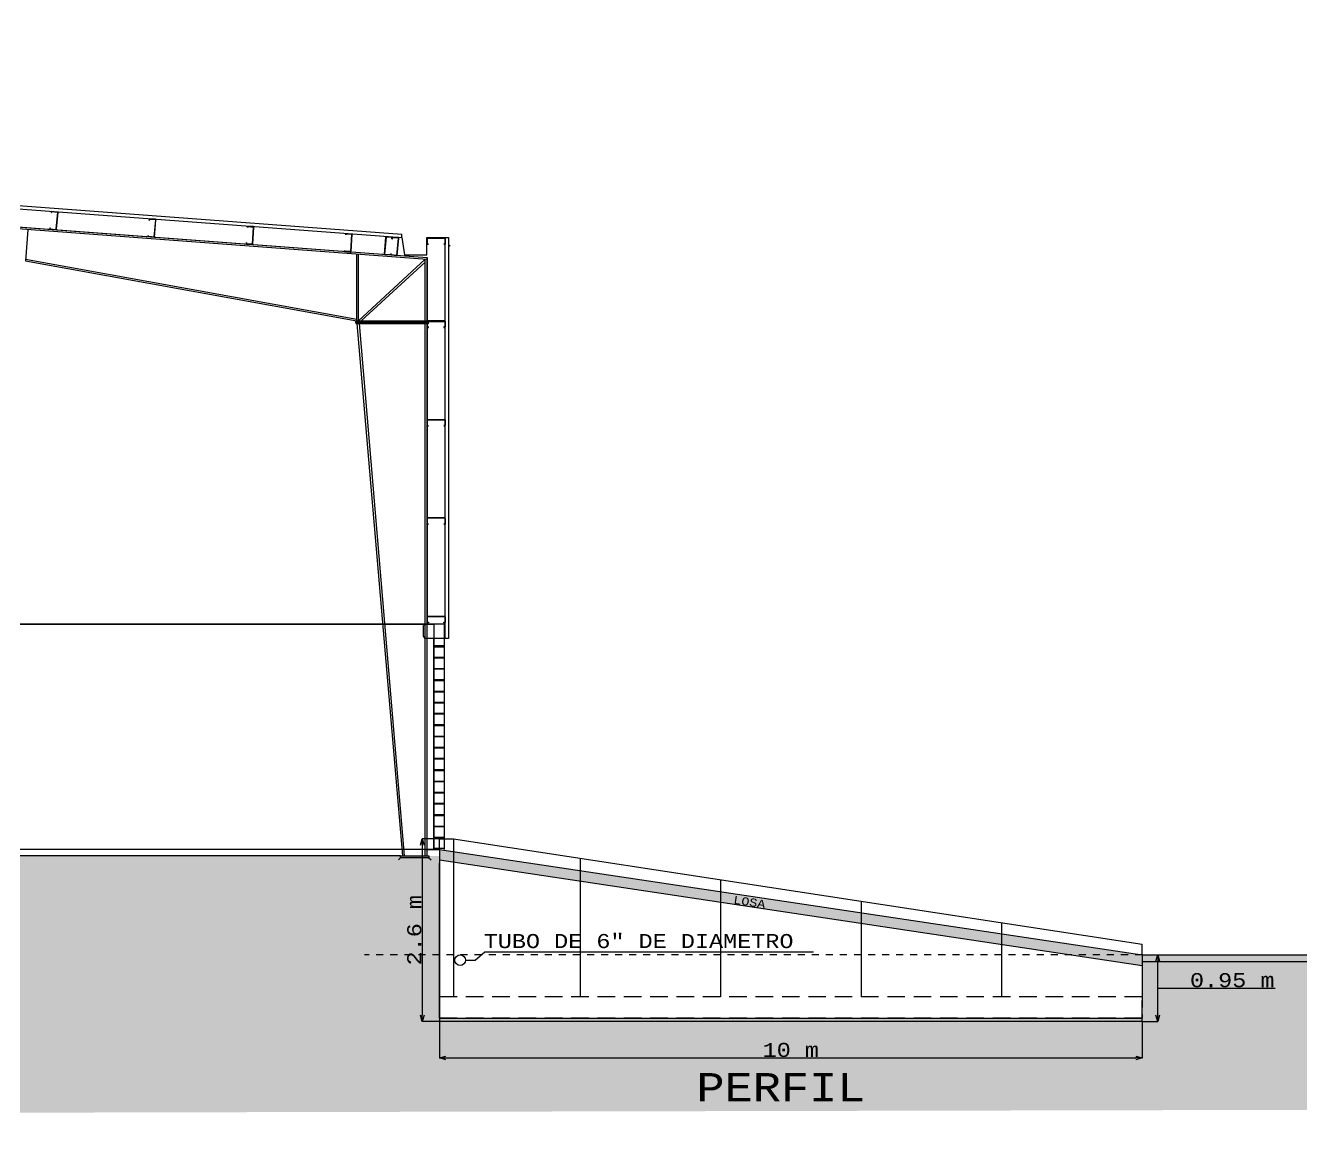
# Model space of a CAD drawing. Header units: metres. Extents: x 851 to 969, y 753 to 824.
# Drawn here: x 934.24 to 952.4, y 797.04 to 812.69 of the extents above; entities that cross this region are included whole.
import ezdxf

# ---------------------------------------------------------------- set-up
doc = ezdxf.new("R2010")
doc.units = ezdxf.units.M
doc.linetypes.add('DASHED2', pattern=[0.375, 0.25, -0.125])
for name, color, linetype in [('1- 09', 2, 'Continuous'), ('1- 1', 1, 'Continuous'), ('1- 2', 223, 'Continuous'), ('1- 3', 3, 'Continuous'), ('hatch', 9, 'Continuous')]:
    doc.layers.add(name, color=color, linetype=linetype)
doc.layers.add('2', color=223, linetype='Continuous', lineweight=5)
doc.layers.add('3', color=3, linetype='Continuous', lineweight=30)
doc.styles.get("Standard").update_dxf_attribs({"font": 'cour.ttf', "height": 0.2})
doc.dimstyles.new('ISO-25 (Metros)', dxfattribs={"dimscale": 0.001, "dimtxt": 0.2, "dimasz": 90, "dimexe": 1.25, "dimexo": 0.625, "dimtad": 1, "dimtoh": 1, "dimdsep": 46, "dimtxsty": 'Standard', "dimblk": 'OPEN30', "dimcen": 2.5, "dimclrd": 220, "dimclre": 220, "dimclrt": 220, "dimadec": 0, "dimazin": 0, "dimtfac": 1, "dimtmove": 1, "dimatfit": 3, "dimfxl": 1, "dimarcsym": 0})

# ---------------------------------------------------------------- blocks, each defined once
blk = doc.blocks.new('_Open30')
at = {"color": 0, "linetype": 'ByBlock', "lineweight": -2}
for p, q in [((-1, 0.27), (0, 0)), ((0, 0), (-1, -0.27)), ((0, 0), (-1, 0))]:
    blk.add_line(p, q, dxfattribs=at)
blk = doc.blocks.new('*D9')
at = {"color": 220, "lineweight": -2, "transparency": 16777216}
for p, q in [((940.129, 798.519), (940.129, 798)), ((950.129, 798.519), (950.129, 798)), ((940.219, 798.001), (950.039, 798.001))]:
    blk.add_line(p, q, dxfattribs=at)
at = {"layer": 'Defpoints', "color": 0, "transparency": 16777216}
for p in [(940.129, 798.519), (950.129, 798.519), (950.129, 798.001)]:
    blk.add_point(p, dxfattribs=at)
at = {"color": 220, "lineweight": -2, "transparency": 16777216, "xscale": 0.09, "yscale": 0.09, "zscale": 0.09, "rotation": 180}
blk.add_blockref('_Open30', (940.129, 798.001), dxfattribs=at)
at = {"color": 220, "lineweight": -2, "transparency": 16777216, "xscale": 0.09, "yscale": 0.09, "zscale": 0.09}
blk.add_blockref('_Open30', (950.129, 798.001), dxfattribs=at)
at = {"color": 220, "transparency": 16777216, "insert": (945.129, 798.114), "char_height": 0.2, "attachment_point": 5}
blk.add_mtext('10 m', dxfattribs=at)
blk = doc.blocks.new('*D10')
at = {"color": 220, "lineweight": -2, "transparency": 16777216}
for p, q in [((940.128, 801.119), (939.883, 801.119)), ((939.884, 801.029), (939.884, 798.609)), ((940.128, 798.519), (939.883, 798.519))]:
    blk.add_line(p, q, dxfattribs=at)
at = {"layer": 'Defpoints', "color": 0, "transparency": 16777216}
for p in [(940.129, 801.119), (939.884, 798.519), (940.129, 798.519)]:
    blk.add_point(p, dxfattribs=at)
at = {"color": 220, "lineweight": -2, "transparency": 16777216, "xscale": 0.09, "yscale": 0.09, "zscale": 0.09}
for p, rotation in [((939.884, 801.119), 90), ((939.884, 798.519), 270)]:
    blk.add_blockref('_Open30', p, dxfattribs=dict(at, rotation=rotation))
at = {"color": 220, "transparency": 16777216, "insert": (939.771, 799.819), "char_height": 0.2, "attachment_point": 5, "rotation": 90}
blk.add_mtext('2.6 m', dxfattribs=at)
blk = doc.blocks.new('*D28')
at = {"color": 220, "lineweight": -2, "transparency": 16777216}
for p, q in [((950.13, 799.469), (950.352, 799.469)), ((950.351, 798.609), (950.351, 799.379)), ((950.351, 798.994), (950.802, 798.994)), ((950.802, 798.994), (952.022, 798.994)), ((950.13, 798.519), (950.352, 798.519))]:
    blk.add_line(p, q, dxfattribs=at)
at = {"layer": 'Defpoints', "color": 0, "transparency": 16777216}
for p in [(950.129, 799.469), (950.351, 799.469), (950.129, 798.519)]:
    blk.add_point(p, dxfattribs=at)
at = {"color": 220, "lineweight": -2, "transparency": 16777216, "xscale": 0.09, "yscale": 0.09, "zscale": 0.09}
for p, rotation in [((950.351, 799.469), 90), ((950.351, 798.519), 270)]:
    blk.add_blockref('_Open30', p, dxfattribs=dict(at, rotation=rotation))
at = {"color": 220, "transparency": 16777216, "insert": (951.412, 799.107), "char_height": 0.2, "attachment_point": 5}
blk.add_mtext('0.95 m', dxfattribs=at)

msp = doc.modelspace()

# ---------------------------------------------------------------- hatches: boundary and pattern name
at = {"linetype": 'DASHED2', "true_color": 0x636466}
h = msp.add_hatch(dxfattribs=at)
h.set_pattern_fill('AR-CONC', color=251, scale=0.0001, angle=20)
h.set_pattern_definition([(70, (0, 0), (0.01766490774, 0.00473329855), [0.001905, -0.020955]), (15, (0, 0), (-0.00984632726, 0.01674807476), [0.001524, -0.01676405842]), (120.4514447, (0.001472, 0.000394), (0.0078185807, 0.02148137256), [0.00161900088, -0.01780902446]), (66.1842, (-0.001737, 0.004774), (0.02691102974, 0.0053207627), [0.0028575, -0.0314325]), (116.6355576, (0.000505, 0.005217), (0.01384621943, 0.03137014994), [0.0024285023, -0.0267135608]), (11.1841512, (-0.001737, 0.004774), (0.01384621943, 0.03137014994), [0.0022859967, -0.0251459732]), (41, (0.001084, 0.004449), (0.01774476824, -0.00442426763), [0.001905, -0.020955]), (346, (0.001084, 0.004449), (-0.00049210846, 0.01942176112), [0.001524, -0.016764]), (91.451445, (0.002562, 0.00408), (0.01725265972, 0.01499749357), [0.00161900088, -0.01780899376]), (57.5, (0, 0), (-0.002601718883, 0.00805121106), [0, -0.0165608, 0, -0.017018, 0, -0.0168275]), (27.5, (0, 0), (0.00285261692, 0.011699261745), [0, -0.0097028, 0, -0.0161798, 0, -0.0064135]), (347.5, (-0.0053226, -0.001937), (0.012937282757, 0.004099145634), [0, -0.00635, 0, -0.019812, 0, -0.026289]), (337.5, (-0.00771, -0.002806), (0.01304995266, 0.00745562498), [0, -0.008255, 0, -0.0131572, 0, -0.018669])])
h.paths.add_polyline_path([(940.129, 800.969), (940.129, 800.819), (950.129, 799.319), (950.129, 799.369), (950.129, 799.469)])
h = msp.add_hatch()
h.set_pattern_fill('AR-CONC', color=32, scale=0.005, angle=45)
edge = h.paths.add_edge_path()
edge.add_spline(control_points=[(916.898, 800.851), (916.898, 800.851), (916.946, 800.748), (916.946, 800.748), (916.946, 800.748), (916.97, 800.661), (916.97, 800.661)], knot_values=[10.00002, 10.00002, 10.00002, 10.00002, 11.00002, 11.00002, 11.00002, 12, 12, 12, 12], degree=3, periodic=0)
edge.add_line((916.988, 800.656), (916.97, 800.639))
edge.add_spline(control_points=[(916.97, 800.661), (916.986, 800.592), (916.973, 800.481), (916.948, 800.355)], knot_values=[9.647402, 9.647402, 9.647402, 9.647402, 10, 10, 10, 10], degree=3, periodic=0)
edge.add_spline(control_points=[(916.948, 800.355), (916.901, 800.124), (916.81, 799.842), (916.78, 799.674)], knot_values=[9, 9, 9, 9, 9.647402, 9.647402, 9.647402, 9.647402], degree=3, periodic=0)
edge.add_spline(control_points=[(916.78, 799.674), (916.78, 799.674), (916.78, 799.667), (916.78, 799.658)], knot_values=[8.647116, 8.647116, 8.647116, 8.647116, 9, 9, 9, 9], degree=3, periodic=0)
edge.add_spline(control_points=[(916.78, 799.619), (916.78, 799.619), (916.788, 799.595), (916.788, 799.595)], knot_values=[7.00001, 7.00001, 7.00001, 7.00001, 7.99999, 7.99999, 7.99999, 7.99999], degree=3, periodic=0)
edge.add_spline(control_points=[(916.788, 799.595), (916.8, 799.499), (916.791, 799.401), (916.733, 799.319)], knot_values=[6, 6, 6, 6, 7, 7, 7, 7], degree=3, periodic=0)
edge.add_line((916.786, 799.396), (916.749, 799.358))
edge.add_spline(control_points=[(916.788, 799.595), (916.8, 799.499), (916.791, 799.401), (916.733, 799.319)], knot_values=[6, 6, 6, 6, 7, 7, 7, 7], degree=3, periodic=0)
edge.add_spline(control_points=[(916.733, 799.319), (916.733, 799.319), (916.709, 799.279), (916.709, 799.279), (916.709, 799.279), (916.709, 799.279), (916.709, 799.279)], knot_values=[4.99999, 4.99999, 4.99999, 4.99999, 5.99999, 5.99999, 5.99999, 6, 6, 6, 6], degree=3, periodic=0)
edge.add_spline(control_points=[(916.709, 799.279), (916.709, 799.279), (916.693, 799.24), (916.693, 799.24)], knot_values=[4.00001, 4.00001, 4.00001, 4.00001, 4.99999, 4.99999, 4.99999, 4.99999], degree=3, periodic=0)
edge.add_spline(control_points=[(916.693, 799.24), (916.603, 799.096), (916.626, 799.007), (916.567, 798.86)], knot_values=[3, 3, 3, 3, 4, 4, 4, 4], degree=3, periodic=0)
edge.add_line((916.592, 798.933), (916.587, 798.928))
edge.add_spline(control_points=[(916.693, 799.24), (916.603, 799.096), (916.626, 799.007), (916.567, 798.86)], knot_values=[3, 3, 3, 3, 4, 4, 4, 4], degree=3, periodic=0)
edge.add_spline(control_points=[(916.543, 798.781), (916.543, 798.781), (916.503, 798.679), (916.503, 798.679)], knot_values=[1.00001, 1.00001, 1.00001, 1.00001, 1.99999, 1.99999, 1.99999, 1.99999], degree=3, periodic=0)
edge.add_spline(control_points=[(916.503, 798.679), (916.503, 798.679), (916.448, 798.552), (916.448, 798.552)], knot_values=[0.00001, 0.00001, 0.00001, 0.00001, 0.99999, 0.99999, 0.99999, 0.99999], degree=3, periodic=0)
edge.add_line((916.424, 798.497), (913.273, 798.497))
edge.add_line((913.273, 798.497), (913.273, 798.57))
edge.add_spline(control_points=[(913.225, 798.679), (913.225, 798.679), (913.281, 798.552), (913.281, 798.552)], knot_values=[0, 0, 0, 0, 0.99999, 0.99999, 0.99999, 0.99999], degree=3, periodic=0)
edge.add_spline(control_points=[(913.162, 798.86), (913.162, 798.86), (913.186, 798.781), (913.186, 798.781), (913.186, 798.781), (913.186, 798.781), (913.186, 798.781)], knot_values=[1.99999, 1.99999, 1.99999, 1.99999, 2.99999, 2.99999, 2.99999, 3, 3, 3, 3], degree=3, periodic=0)
edge.add_spline(control_points=[(913.162, 798.86), (913.107, 798.989), (913.125, 799.057), (913.087, 799.149)], knot_values=[3, 3, 3, 3, 3.769896, 3.769896, 3.769896, 3.769896], degree=3, periodic=0)
edge.add_spline(control_points=[(913.087, 799.149), (913.076, 799.176), (913.06, 799.206), (913.036, 799.24)], knot_values=[3.769896, 3.769896, 3.769896, 3.769896, 4, 4, 4, 4], degree=3, periodic=0)
edge.add_line((912.989, 799.312), (912.996, 799.319))
edge.add_spline(control_points=[(912.996, 799.319), (912.942, 799.409), (912.919, 799.494), (912.949, 799.595)], knot_values=[6.000083, 6.000083, 6.000083, 6.000083, 7, 7, 7, 7], degree=3, periodic=0)
edge.add_line((912.92, 799.503), (912.945, 799.528))
edge.add_spline(control_points=[(912.996, 799.319), (912.942, 799.409), (912.919, 799.494), (912.949, 799.595)], knot_values=[6.000083, 6.000083, 6.000083, 6.000083, 7, 7, 7, 7], degree=3, periodic=0)
edge.add_spline(control_points=[(912.949, 799.595), (912.949, 799.595), (912.949, 799.674), (912.949, 799.674)], knot_values=[7.00001, 7.00001, 7.00001, 7.00001, 8, 8, 8, 8], degree=3, periodic=0)
edge.add_spline(control_points=[(912.949, 799.674), (912.944, 799.706), (912.936, 799.741), (912.928, 799.779)], knot_values=[8, 8, 8, 8, 8.118448, 8.118448, 8.118448, 8.118448], degree=3, periodic=0)
edge.add_spline(control_points=[(912.928, 799.779), (912.912, 799.844), (912.893, 799.917), (912.873, 799.993)], knot_values=[8.118448, 8.118448, 8.118448, 8.118448, 8.322749, 8.322749, 8.322749, 8.322749], degree=3, periodic=0)
edge.add_spline(control_points=[(912.873, 799.993), (912.834, 800.136), (912.793, 800.289), (912.77, 800.419)], knot_values=[8.322749, 8.322749, 8.322749, 8.322749, 8.708973, 8.708973, 8.708973, 8.708973], degree=3, periodic=0)
edge.add_spline(control_points=[(912.759, 800.661), (912.746, 800.603), (912.752, 800.517), (912.77, 800.419)], knot_values=[8.708973, 8.708973, 8.708973, 8.708973, 9, 9, 9, 9], degree=3, periodic=0)
edge.add_spline(control_points=[(912.831, 800.851), (912.831, 800.851), (912.783, 800.748), (912.783, 800.748), (912.783, 800.748), (912.759, 800.661), (912.759, 800.661)], knot_values=[9.00002, 9.00002, 9.00002, 9.00002, 10.00002, 10.00002, 10.00002, 11, 11, 11, 11], degree=3, periodic=0)
edge.add_line((912.841, 800.875), (860.287, 800.875))
edge.add_line((860.287, 800.875), (860.287, 799.571))
edge.add_line((860.287, 799.571), (862.791, 799.571))
edge.add_line((862.791, 799.571), (862.791, 798.568))
edge.add_line((862.791, 798.568), (859.584, 798.568))
edge.add_line((859.584, 798.568), (859.584, 799.469))
edge.add_line((859.584, 799.469), (850.728, 799.469))
edge.add_line((850.728, 799.469), (850.728, 797.041))
edge.add_line((850.728, 797.041), (955.205, 797.269))
edge.add_line((955.205, 797.269), (955.205, 799.369))
edge.add_line((955.205, 799.369), (950.129, 799.369))
edge.add_line((950.129, 799.369), (950.129, 799.069))
edge.add_line((950.129, 799.069), (950.129, 798.769))
edge.add_line((950.129, 798.769), (950.129, 798.519))
edge.add_line((950.129, 798.519), (940.129, 798.519))
edge.add_line((940.129, 798.519), (940.129, 799.069))
edge.add_line((940.129, 799.069), (940.129, 799.469))
edge.add_line((940.129, 799.469), (940.129, 799.869))
edge.add_line((940.129, 799.869), (940.129, 800.875))
edge.add_line((940.129, 800.875), (939.426, 800.875))
edge.add_line((939.426, 800.875), (916.938, 800.875))
edge.add_line((916.938, 800.875), (916.903, 800.84))
edge = h.paths.add_edge_path(flags=16)
edge.add_spline(control_points=[(886.772, 799.595), (886.786, 799.453), (886.792, 799.455), (886.717, 799.319)], knot_values=[6, 6, 6, 6, 7, 7, 7, 7], degree=3, periodic=0)
edge.add_line((886.736, 799.362), (886.78, 799.406))
edge = h.paths.add_edge_path(flags=16)
edge.add_spline(control_points=[(883.21, 798.679), (883.21, 798.679), (883.265, 798.552), (883.265, 798.552)], knot_values=[0, 0, 0, 0, 0.99999, 0.99999, 0.99999, 0.99999], degree=3, periodic=0)
edge.add_line((883.265, 798.552), (883.257, 798.552))
edge.add_line((883.257, 798.552), (883.257, 798.537))
edge.add_line((883.257, 798.537), (883.265, 798.537))
edge.add_line((883.265, 798.537), (883.27, 798.541))
h.paths.add_polyline_path([(883.597, 798.568), (883.597, 798.608), (883.557, 798.568)], flags=17)
h.paths.add_polyline_path([(885.2, 800.819), (884.545, 800.819), (884.545, 800.819), (884.497, 800.774), (884.497, 798.868), (883.857, 798.868), (884.497, 799.508), (884.497, 800.835), (884.481, 800.819), (884.545, 800.819), (884.576, 800.851), (884.576, 800.875), (885.129, 800.875), (885.245, 800.785), (885.2, 800.74)], flags=16)
at = {"true_color": 0x000000}
h = msp.add_hatch(dxfattribs=at)
h.set_pattern_fill('CORK', color=18, scale=0.007)
h.set_pattern_definition([(0, (-10.974125, -0.01), (0, 0.022225), []), (135, (-10.96301, -0.021113), (-0.0444500192, -0.0444500192), [0.03143091, -0.03143091]), (135, (-10.957456, -0.021113), (-0.0444500192, -0.0444500192), [0.03143091, -0.03143091]), (135, (-10.9519, -0.021113), (-0.0444500192, -0.0444500192), [0.03143091, -0.03143091])])
h.paths.add_polyline_path([(958.422, 799.369), (958.422, 799.469), (950.129, 799.469), (950.129, 799.369)])
at = {"true_color": 0x939598}
h = msp.add_hatch(dxfattribs=at)
h.set_pattern_fill('CLAY', color=252, scale=0.004)
h.set_pattern_definition([(0, (0, -0.2), (0, 0.01905), []), (0, (0, -0.196825), (0, 0.01905), []), (0, (0, -0.19365), (0, 0.01905), []), (0, (0, -0.1873), (0, 0.01905), [0.01905, -0.0127])])
h.paths.add_polyline_path([(950.129, 798.569), (940.129, 798.569), (940.129, 798.519), (950.129, 798.519)])

# ---------------------------------------------------------------- linework, layer by layer
for p, q in [((940.129, 800.969), (940.129, 801.119)), ((940.129, 801.119), (940.329, 801.119)), ((940.329, 801.119), (950.129, 799.619)), ((942.129, 800.844), (942.129, 798.869)), ((944.129, 800.538), (944.129, 798.869)), ((946.129, 800.232), (946.129, 798.869)), ((948.129, 799.926), (948.129, 798.869)), ((950.129, 799.469), (950.129, 799.619)), ((950.129, 799.469), (958.422, 799.469)), ((958.422, 799.369), (950.129, 799.369)), ((950.129, 798.519), (940.129, 798.519))]:
    msp.add_line(p, q)
at = {"color": 251, "linetype": 'DASHED2', "ltscale": 150, "true_color": 0x636466, "transparency": 33554559}
msp.add_line((940.329, 801.119), (940.329, 798.869), dxfattribs=at)
at = {"color": 251, "true_color": 0x636466}
for p, q in [((940.129, 800.969), (940.129, 799.469)), ((940.129, 800.969), (950.129, 799.469)), ((940.129, 800.819), (950.129, 799.319)), ((940.129, 799.369), (940.129, 798.769)), ((940.129, 798.719), (940.129, 798.769)), ((950.129, 798.769), (950.129, 798.719))]:
    msp.add_line(p, q, dxfattribs=at)
at = {"color": 7}
for p, q in [((940.129, 800.969), (940.129, 798.569)), ((950.129, 799.469), (950.129, 799.069)), ((950.129, 799.069), (950.129, 798.769)), ((940.129, 798.569), (950.129, 798.569))]:
    msp.add_line(p, q, dxfattribs=at)
at = {"color": 1, "linetype": 'DASHED2', "ltscale": 0.35, "transparency": 33554559}
msp.add_line((950.129, 799.469), (939.063, 799.469), dxfattribs=at)
at = {"transparency": 33554687}
for p, q in [((940.636, 799.393), (940.775, 799.512)), ((940.775, 799.512), (945.45, 799.512)), ((940.499, 799.393), (940.636, 799.393))]:
    msp.add_line(p, q, dxfattribs=at)
at = {"linetype": 'DASHED2'}
for p, q in [((950.129, 799.369), (950.129, 798.569)), ((950.129, 798.869), (940.129, 798.869)), ((950.129, 798.569), (950.129, 798.869)), ((950.129, 798.569), (940.129, 798.569)), ((940.129, 798.568), (940.129, 798.519)), ((950.129, 798.519), (950.129, 798.569))]:
    msp.add_line(p, q, dxfattribs=at)
at = {"color": 5, "transparency": 33554687}
msp.add_circle((940.423, 799.393), 0.0762, dxfattribs=at)
at = {"layer": '1- 09', "lineweight": 25}
for points in [[(934.268, 809.785), (934.236, 809.342)], [(934.236, 809.366), (938.952, 808.513)], [(934.236, 809.342), (938.952, 808.489)], [(938.952, 808.489), (938.952, 809.437)], [(938.976, 808.489), (938.976, 809.437)], [(939.924, 809.366), (938.976, 808.489)], [(939.924, 809.326), (939.015, 808.489)], [(938.936, 808.465), (938.936, 808.489), (939.971, 808.489), (939.971, 808.465), (938.936, 808.465)], [(938.936, 808.489), (938.936, 808.489)], [(938.936, 808.465), (938.936, 808.45), (939.971, 808.45), (939.971, 808.465), (938.936, 808.465)], [(938.936, 808.45), (938.936, 808.45)], [(938.952, 808.45), (939.6, 800.875)], [(938.984, 808.45), (939.624, 800.875)]]:
    msp.add_lwpolyline(points, dxfattribs=at)
at = {"layer": '1- 1', "lineweight": 25}
for points in [[(899.861, 812.691), (939.592, 809.721)], [(899.861, 812.644), (939.592, 809.674), (939.592, 809.721)], [(899.86, 812.391), (939.955, 809.39)], [(899.86, 812.368), (939.955, 809.366)], [(940.208, 803.971), (940.208, 809.674), (940.255, 809.674)], [(940.255, 809.674), (940.255, 803.971), (940.208, 803.971)], [(939.924, 808.489), (939.924, 809.366)], [(939.955, 808.489), (939.955, 809.39)], [(939.924, 800.875), (939.924, 808.45)], [(939.955, 800.875), (939.955, 808.45)], [(940.2, 804.176), (939.924, 804.176), (939.9, 804.153)], [(939.9, 804.003), (939.9, 804.153)], [(940.2, 800.969), (940.2, 804.176)], [(940.2, 803.971), (939.924, 803.971), (939.9, 804.003)], [(940.05, 800.969), (940.05, 803.971)], [(940.05, 803.868), (940.2, 803.868)], [(940.05, 803.853), (940.2, 803.853)], [(940.05, 803.702), (940.2, 803.702)], [(940.05, 803.695), (940.2, 803.695)], [(940.05, 803.544), (940.2, 803.544)], [(940.05, 803.537), (940.2, 803.537)], [(940.05, 803.386), (940.2, 803.386)], [(940.05, 803.371), (940.2, 803.371)], [(940.05, 803.221), (940.2, 803.221)], [(940.05, 803.213), (940.2, 803.213)], [(940.05, 803.063), (940.2, 803.063)], [(940.05, 803.055), (940.2, 803.055)], [(940.05, 802.905), (940.2, 802.905)], [(940.05, 802.897), (940.2, 802.897)], [(940.05, 802.747), (940.2, 802.747)], [(940.05, 802.731), (940.2, 802.731)], [(940.05, 802.581), (940.2, 802.581)], [(940.05, 802.573), (940.2, 802.573)], [(940.05, 802.423), (940.2, 802.423)], [(940.05, 802.415), (940.2, 802.415)], [(940.05, 802.265), (940.2, 802.265)], [(940.05, 802.257), (940.2, 802.257)], [(940.05, 802.107), (940.2, 802.107)], [(940.05, 802.091), (940.2, 802.091)], [(940.05, 801.941), (940.2, 801.941)], [(940.05, 801.933), (940.2, 801.933)], [(940.05, 801.783), (940.2, 801.783)], [(940.05, 801.775), (940.2, 801.775)], [(940.05, 801.625), (940.2, 801.625)], [(940.05, 801.617), (940.2, 801.617)], [(940.05, 801.467), (940.2, 801.467)], [(940.05, 801.451), (940.2, 801.451)], [(940.05, 801.301), (940.2, 801.301)], [(940.05, 801.293), (940.2, 801.293)], [(940.05, 801.143), (940.2, 801.143)], [(940.05, 801.135), (940.2, 801.135)], [(940.05, 800.985), (940.2, 800.985)]]:
    msp.add_lwpolyline(points, dxfattribs=at)
at = {"layer": '1- 2', "lineweight": 25}
for points in [[(934.584, 809.808), (934.584, 809.792), (934.592, 809.792), (934.671, 809.785), (934.671, 809.792), (934.695, 810.037), (934.687, 810.037), (934.608, 810.045), (934.608, 810.037), (934.6, 810.029), (934.608, 810.029), (934.608, 810.037)], [(934.608, 810.045), (934.687, 810.037)], [(934.695, 810.037), (934.671, 809.792)], [(935.982, 809.706), (935.982, 809.69), (935.99, 809.69), (936.069, 809.682), (936.093, 809.927), (936.085, 809.935), (936.006, 809.943), (935.998, 809.935), (935.998, 809.919), (936.006, 809.935), (936.085, 809.935)], [(936.085, 809.927), (936.069, 809.682), (935.99, 809.69)], [(937.404, 809.832), (937.483, 809.824), (937.467, 809.579), (937.38, 809.587), (937.38, 809.603)], [(934.584, 809.792), (934.592, 809.808), (934.584, 809.808)], [(934.671, 809.785), (934.592, 809.792)], [(935.982, 809.69), (935.982, 809.706)], [(938.802, 809.729), (938.881, 809.721), (938.865, 809.476)], [(939.347, 809.437), (939.363, 809.682)], [(939.45, 809.682), (939.371, 809.682), (939.347, 809.437)], [(939.371, 809.69), (939.371, 809.682), (939.363, 809.682)], [(939.371, 809.69), (939.45, 809.682), (939.458, 809.674)], [(939.545, 809.666), (939.521, 809.421), (939.442, 809.429)], [(939.45, 809.682), (939.45, 809.69)], [(939.458, 809.674), (939.45, 809.658), (939.45, 809.674)], [(939.537, 809.666), (939.537, 809.674)], [(939.955, 809.666), (939.955, 809.658)], [(939.955, 809.666), (940.2, 809.666)], [(940.2, 809.658), (940.2, 809.666), (939.955, 809.666)], [(939.971, 809.579), (939.955, 809.579), (939.955, 809.658)], [(939.955, 809.658), (939.955, 809.579), (939.971, 809.579)], [(940.208, 809.658), (940.208, 809.666), (940.2, 809.666)], [(940.208, 809.658), (940.208, 809.579), (940.2, 809.579)], [(940.208, 809.579), (940.208, 809.658)], [(938.778, 809.484), (938.778, 809.492)], [(938.857, 809.476), (938.778, 809.476)], [(940.208, 809.579), (940.208, 809.587)], [(939.347, 809.437), (939.355, 809.429)], [(939.434, 809.445), (939.434, 809.429), (939.355, 809.429)], [(939.434, 809.429), (939.442, 809.445), (939.434, 809.445)], [(940.192, 808.394), (940.2, 808.394), (940.208, 808.402), (940.208, 808.481), (940.2, 808.489), (939.955, 808.489), (939.955, 808.394), (939.971, 808.394), (939.971, 808.402), (939.955, 808.402), (939.955, 808.481), (940.2, 808.481)], [(940.2, 808.402), (940.192, 808.402), (940.192, 808.394)], [(940.208, 808.481), (940.208, 808.402)], [(939.955, 807.004), (939.955, 807.083), (940.2, 807.083)], [(940.2, 806.996), (940.192, 806.996)], [(940.2, 807.004), (940.2, 807.012)], [(940.208, 807.083), (940.208, 807.004)], [(939.955, 805.685), (940.2, 805.685)], [(940.2, 805.677), (940.2, 805.685)], [(940.208, 805.677), (940.208, 805.598)], [(940.2, 805.598), (940.192, 805.598)], [(939.955, 804.2), (939.955, 804.287)], [(939.955, 804.279), (939.955, 804.287), (940.2, 804.287)], [(940.2, 804.279), (939.955, 804.279), (939.955, 804.2), (939.971, 804.2), (939.971, 804.192)], [(939.955, 804.2), (939.955, 804.192)], [(939.971, 804.192), (939.955, 804.192)], [(940.2, 804.192), (940.192, 804.192), (940.192, 804.2), (940.2, 804.2)], [(940.208, 804.279), (940.2, 804.287)], [(940.208, 804.279), (940.208, 804.2), (940.2, 804.192)], [(940.208, 804.2), (940.208, 804.279)], [(940.208, 804.2), (940.208, 804.208)], [(939.592, 800.969), (915.113, 800.969)], [(939.576, 800.875), (860.121, 800.875)]]:
    msp.add_lwpolyline(points, dxfattribs=at)
for points, knots in [([(937.38, 809.603), (937.38, 809.603), (937.38, 809.579), (937.38, 809.579), (937.38, 809.579), (937.467, 809.579), (937.467, 809.579), (937.467, 809.579), (937.483, 809.824), (937.483, 809.824), (937.483, 809.824), (937.483, 809.832), (937.483, 809.832), (937.483, 809.832), (937.396, 809.832), (937.396, 809.832), (937.396, 809.832), (937.396, 809.816), (937.396, 809.816), (937.396, 809.816), (937.396, 809.832), (937.396, 809.832)], [0, 0, 0, 0, 1, 1, 1, 2, 2, 2, 3, 3, 3, 4, 4, 4, 5, 5, 5, 6, 6, 6, 7, 7, 7, 7]), ([(938.778, 809.492), (938.778, 809.492), (938.778, 809.476), (938.778, 809.476), (938.778, 809.476), (938.857, 809.469), (938.857, 809.469), (938.857, 809.469), (938.865, 809.469), (938.865, 809.469), (938.865, 809.469), (938.865, 809.476), (938.865, 809.476), (938.865, 809.476), (938.881, 809.721), (938.881, 809.721), (938.881, 809.721), (938.802, 809.729), (938.802, 809.729), (938.802, 809.729), (938.794, 809.729), (938.794, 809.729), (938.794, 809.729), (938.794, 809.713), (938.794, 809.713), (938.794, 809.713), (938.794, 809.729), (938.794, 809.729)], [0, 0, 0, 0, 1, 1, 1, 2, 2, 2, 3, 3, 3, 4, 4, 4, 5, 5, 5, 6, 6, 6, 7, 7, 7, 8, 8, 8, 9, 9, 9, 9]), ([(939.355, 809.437), (939.355, 809.437), (939.434, 809.429), (939.434, 809.429), (939.434, 809.429), (939.434, 809.445), (939.434, 809.445), (939.434, 809.445), (939.434, 809.429), (939.434, 809.429), (939.434, 809.429), (939.442, 809.429), (939.442, 809.429), (939.442, 809.429), (939.521, 809.421), (939.521, 809.421), (939.521, 809.421), (939.545, 809.666), (939.545, 809.666), (939.545, 809.666), (939.545, 809.674), (939.545, 809.674), (939.545, 809.674), (939.537, 809.674), (939.537, 809.674), (939.537, 809.674), (939.458, 809.682), (939.458, 809.682), (939.458, 809.682), (939.458, 809.674), (939.458, 809.674), (939.458, 809.674), (939.45, 809.658), (939.45, 809.658), (939.45, 809.658), (939.458, 809.658), (939.458, 809.658), (939.458, 809.658), (939.458, 809.674), (939.458, 809.674), (939.458, 809.674), (939.537, 809.674), (939.537, 809.674)], [0, 0, 0, 0, 1, 1, 1, 2, 2, 2, 3, 3, 3, 4, 4, 4, 5, 5, 5, 6, 6, 6, 7, 7, 7, 8, 8, 8, 9, 9, 9, 10, 10, 10, 11, 11, 11, 12, 12, 12, 13, 13, 13, 14, 14, 14, 14]), ([(940.2, 809.579), (940.2, 809.579), (940.192, 809.579), (940.192, 809.579), (940.192, 809.579), (940.2, 809.579), (940.2, 809.579)], [0, 0, 0, 0, 1, 1, 1, 2, 2, 2, 2]), ([(940.192, 806.996), (940.192, 806.996), (940.208, 806.996), (940.208, 806.996), (940.208, 806.996), (940.208, 807.083), (940.208, 807.083), (940.208, 807.083), (939.955, 807.083), (939.955, 807.083), (939.955, 807.083), (939.955, 806.996), (939.955, 806.996), (939.955, 806.996), (939.971, 806.996), (939.971, 806.996), (939.971, 806.996), (939.955, 806.996), (939.955, 806.996)], [0, 0, 0, 0, 1, 1, 1, 2, 2, 2, 3, 3, 3, 4, 4, 4, 5, 5, 5, 6, 6, 6, 6]), ([(940.192, 805.598), (940.192, 805.598), (940.208, 805.598), (940.208, 805.598), (940.208, 805.598), (940.208, 805.685), (940.208, 805.685), (940.208, 805.685), (939.955, 805.685), (939.955, 805.685), (939.955, 805.685), (939.955, 805.598), (939.955, 805.598), (939.955, 805.598), (939.971, 805.598), (939.971, 805.598), (939.971, 805.598), (939.955, 805.598), (939.955, 805.598), (939.955, 805.598), (939.955, 805.677), (939.955, 805.677)], [0, 0, 0, 0, 1, 1, 1, 2, 2, 2, 3, 3, 3, 4, 4, 4, 5, 5, 5, 6, 6, 6, 7, 7, 7, 7])]:
    msp.add_open_spline(points, degree=3, knots=knots, dxfattribs=at)
at = {"layer": '1- 3', "lineweight": 25}
msp.add_lwpolyline([(939.394, 809.69), (939.592, 809.674), (939.631, 809.429), (939.947, 809.429), (939.947, 809.674), (940.255, 809.674), (940.255, 809.571), (940.279, 809.555)], dxfattribs=at)
at = {"layer": '2', "lineweight": 25}
for points in [[(939.576, 800.851), (939.545, 800.819)], [(939.576, 800.851), (939.576, 800.875), (939.979, 800.875), (939.979, 800.851), (939.576, 800.851)], [(939.576, 800.875), (939.576, 800.875)], [(939.979, 800.851), (940.011, 800.819)]]:
    msp.add_lwpolyline(points, dxfattribs=at)
at = {"layer": '3', "lineweight": 25}
for points in [[(939.924, 800.969), (940.129, 800.969)], [(940.129, 798.568), (940.129, 800.772)], [(940.129, 800.772), (940.129, 800.772)]]:
    msp.add_lwpolyline(points, dxfattribs=at)
at = {"layer": 'hatch', "lineweight": 25}
for points in [[(915.113, 804.176), (915.113, 811.246), (939.955, 809.39), (939.955, 804.176), (915.113, 804.176)], [(940.05, 804.176), (940.05, 800.969), (915.113, 800.969), (915.113, 804.176), (940.05, 804.176)], [(915.113, 804.176), (939.955, 804.176)]]:
    msp.add_lwpolyline(points, dxfattribs=at)

# ---------------------------------------------------------------- texts
at = {"transparency": 33554687, "insert": (944.323, 800.311), "char_height": 0.1139, "attachment_point": 1, "rotation": 351.4692}
msp.add_mtext_dynamic_manual_height_columns('LOSA', width=1.08107, gutter_width=0.57, heights=[0], dxfattribs=at)
at = {"transparency": 33554687, "attachment_point": 1}
for s, width, gutter_width, insert, char_height in [('TUBO DE 6" DE DIAMETRO', 7.33687, 0.728, (940.758, 799.765), 0.2), ('PERFIL', 8.15481, 1, (943.786, 797.786), 0.4)]:
    msp.add_mtext_dynamic_manual_height_columns(s, width=width, gutter_width=gutter_width, heights=[0], dxfattribs=dict(at, insert=insert, char_height=char_height))

# ---------------------------------------------------------------- dimensions: what is measured, and where the dimension line sits
dim = msp.add_linear_dim(base=(939.884, 798.519), p1=(940.129, 801.119), p2=(940.129, 798.519), angle=90, dimstyle='ISO-25 (Metros)', override={"dimpost": ' m'})
dim.commit()
dim.dimension.update_dxf_attribs({"geometry": '*D10', "text_midpoint": (939.771, 799.819)})
at = {"transparency": 33554687}
dim = msp.add_linear_dim(base=(950.351, 799.469), p1=(950.129, 798.519), p2=(950.129, 799.469), angle=90, dimstyle='ISO-25 (Metros)', override={"dimpost": ' m'}, dxfattribs=at)
dim.commit()
dim.dimension.update_dxf_attribs({"geometry": '*D28', "text_midpoint": (950.803, 799.107)})
dim = msp.add_linear_dim(base=(950.129, 798.001), p1=(940.129, 798.519), p2=(950.129, 798.519), dimstyle='ISO-25 (Metros)', override={"dimpost": ' m'})
dim.commit()
dim.dimension.update_dxf_attribs({"geometry": '*D9', "text_midpoint": (945.129, 798.114)})

doc.saveas('drawing.dxf')
